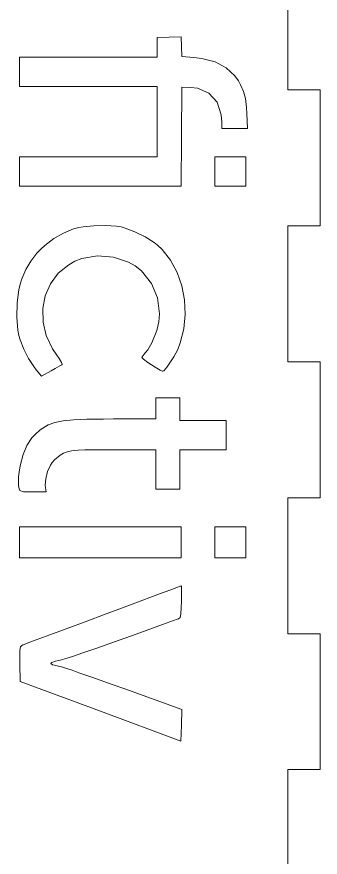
# Model space of a CAD drawing. Header units: millimetres. Extents: x 0 to 610, y 0 to 514.
# Drawn here: x 58 to 86.1, y 262.8 to 340.9 of the extents above; entities that cross this region are included whole.
import ezdxf

# ---------------------------------------------------------------- set-up
doc = ezdxf.new("R2010")
doc.units = ezdxf.units.MM
doc.header["$LTSCALE"] = 0.05
doc.layers.get('0').update_dxf_attribs({"plot": 0})
doc.layers.add('CUT', color=1, linetype='Continuous', lineweight=0)
doc.layers.add('ETCH', color=5, linetype='Continuous', lineweight=0)

# ---------------------------------------------------------------- blocks, each defined once
blk = doc.blocks.new('left_outer')
blk.add_lwpolyline([(-151.579, 60), (-164.211, 60), (-164.211, 63), (-176.842, 63), (-176.842, 60), (-189.474, 60), (-189.474, 63), (-202.105, 63), (-202.105, 60), (-214.737, 60), (-214.737, 63), (-227.368, 63), (-227.368, 60), (-240, 60)])
blk = doc.blocks.new('fictiv')
for p, q in [((143.693832, 160.143197), (148.454892, 162.340783)), ((148.454892, 162.340783), (153.485925, 163.632517)), ((153.485925, 163.632517), (160.026394, 164.336637)), ((160.026394, 164.336637), (164.25, 164.567791)), ((164.25, 164.567791), (175, 165.058273)), ((175, 165.058273), (175, 155.947649)), ((195, 152.837025), (195, 163.837025)), ((195, 163.837025), (205.5, 163.837025)), ((205.5, 163.837025), (216, 163.837025)), ((216, 163.837025), (216, 152.837025)), ((459, 152.837025), (459, 163.837025)), ((459, 163.837025), (470, 163.837025)), ((470, 163.837025), (481, 163.837025)), ((481, 163.837025), (481, 152.837025)), ((131.622176, 149.97561), (137.467522, 156.139157)), ((137.467522, 156.139157), (141.027209, 158.605262)), ((141.027209, 158.605262), (143.693832, 160.143197)), ((175, 155.947649), (175, 146.837025)), ((127.443886, 142.110709), (131.622176, 149.97561)), ((195, 141.837025), (195, 152.837025)), ((216, 152.837025), (216, 141.837025)), ((383, 133.337025), (383, 149.837025)), ((383, 149.837025), (393.5, 149.837025)), ((393.5, 149.837025), (404, 149.837025)), ((404, 149.837025), (404, 133.337025)), ((459, 141.837025), (459, 152.837025)), ((481, 152.837025), (481, 141.837025)), ((165.105003, 146.442536), (156.137044, 143.401931)), ((170.44282, 146.837025), (165.105003, 146.442536)), ((175, 146.837025), (170.44282, 146.837025)), ((124.894677, 132.472972), (127.443886, 142.110709)), ((156.137044, 143.401931), (149.729709, 137.615394)), ((205.5, 141.837025), (195, 141.837025)), ((216, 141.837025), (205.5, 141.837025)), ((470, 141.837025), (459, 141.837025)), ((481, 141.837025), (470, 141.837025)), ((124.21911, 126.966951), (124.894677, 132.472972)), ((149.729709, 137.615394), (146.223471, 129.390406)), ((383, 116.837025), (383, 133.337025)), ((404, 133.337025), (404, 116.837025)), ((123.5, 118.337025), (124.21911, 126.966951)), ((146.223471, 129.390406), (145.66466, 124.459583)), ((145.66466, 124.459583), (145.5, 118.337025)), ((287.085617, 118.337032), (297.15275, 120.277876)), ((297.15275, 120.277876), (307.470786, 120.781746)), ((307.470786, 120.781746), (317.751927, 119.793157)), ((109.5, 117.764231), (116.5, 118.050628)), ((109.823474, 109.300628), (109.5, 117.764231)), ((116.5, 118.050628), (123.5, 118.337025)), ((145.5, 118.337025), (180.75, 118.074233)), ((180.75, 118.074233), (216, 117.81144)), ((216, 117.81144), (216, 60.324233)), ((268.85524, 110.366358), (277.557181, 115.014698)), ((277.557181, 115.014698), (287.085617, 118.337032)), ((317.751927, 119.793157), (327.708378, 117.256625)), ((327.708378, 117.256625), (332.474908, 115.390541)), ((332.474908, 115.390541), (337.618016, 112.731391)), ((367, 108.337025), (367, 116.837025)), ((367, 116.837025), (375, 116.837025)), ((375, 116.837025), (383, 116.837025)), ((404, 116.837025), (418, 116.837025)), ((418, 116.837025), (432, 116.837025)), ((432, 116.837025), (432, 108.337025)), ((459, 60.337025), (459, 117.837025)), ((459, 117.837025), (470, 117.837025)), ((470, 117.837025), (481, 117.837025)), ((481, 117.837025), (481, 60.337025)), ((500.998035, 117.958496), (501.230822, 118.028223)), ((501.105291, 117.633966), (500.998035, 117.958496)), ((501.930383, 115.357309), (501.105291, 117.633966)), ((501.230822, 118.028223), (502.954996, 118.116756)), ((503.499042, 111.100219), (501.930383, 115.357309)), ((502.954996, 118.116756), (507.984984, 118.11799)), ((507.984984, 118.11799), (512.420861, 118.027787)), ((512.420861, 118.027787), (516.181211, 117.920374)), ((516.181211, 117.920374), (521.089161, 117.649915)), ((521.089161, 117.649915), (523.470726, 117.073642)), ((523.470726, 117.073642), (524.474642, 115.913592)), ((524.474642, 115.913592), (524.818962, 115.027787)), ((524.818962, 115.027787), (528.633184, 104.474177)), ((574.499397, 77.639024), (589.131293, 118.337025)), ((589.131293, 118.337025), (600.388028, 118.029481)), ((611.644763, 117.721937), (590.404715, 60.529481)), ((600.388028, 118.029481), (611.644763, 117.721937)), ((110.146947, 100.837025), (109.823474, 109.300628)), ((261.26759, 104.447496), (268.85524, 110.366358)), ((337.618016, 112.731391), (344.786084, 107.976731)), ((344.786084, 107.976731), (347.597089, 105.411095)), ((367, 99.837025), (367, 108.337025)), ((432, 108.337025), (432, 99.837025)), ((505.726624, 105.090333), (503.499042, 111.100219)), ((257.98156, 101.028958), (261.26759, 104.447496)), ((307.031544, 102.423209), (295.694937, 101.112027)), ((312.854755, 101.861524), (307.031544, 102.423209)), ((318.816363, 100.426257), (312.854755, 101.861524)), ((347.160999, 102.817341), (345.101008, 99.433055)), ((347.898314, 104.245457), (347.160999, 102.817341)), ((347.597089, 105.411095), (348, 104.59617)), ((348, 104.59617), (347.898314, 104.245457)), ((508.528483, 97.555286), (505.726624, 105.090333)), ((528.633184, 104.474177), (535.333053, 85.876646)), ((117.073474, 100.837025), (110.146947, 100.837025)), ((124, 100.837025), (117.073474, 100.837025)), ((124, 51.837025), (124, 100.837025)), ((170, 100.837025), (145, 100.837025)), ((145, 100.837025), (145, 51.837025)), ((195, 100.837025), (170, 100.837025)), ((195, 51.837025), (195, 100.837025)), ((252.134605, 92.232209), (256.076251, 98.583645)), ((256.076251, 98.583645), (257.98156, 101.028958)), ((285.305727, 96.777687), (276.505081, 89.68768)), ((295.694937, 101.112027), (285.305727, 96.777687)), ((327.64541, 96.911657), (318.816363, 100.426257)), ((332.632362, 94.014916), (327.64541, 96.911657)), ((345.101008, 99.433055), (341.639885, 94.210973)), ((374.5, 99.837025), (367, 99.837025)), ((382, 99.837025), (374.5, 99.837025)), ((382.017364, 69.587025), (382, 99.837025)), ((418, 99.837025), (404, 99.837025)), ((404, 99.837025), (404.009769, 69.587025)), ((432, 99.837025), (418, 99.837025)), ((511.819974, 88.722717), (508.528483, 97.555286)), ((248.528817, 84.962395), (252.134605, 92.232209)), ((334.644356, 92.491503), (332.632362, 94.014916)), ((335.899112, 91.460819), (334.644356, 92.491503)), ((337.803111, 90.04648), (335.899112, 91.460819)), ((338.217844, 89.837025), (337.803111, 90.04648)), ((338.450292, 89.990447), (338.217844, 89.837025)), ((339.396827, 91.102895), (338.450292, 89.990447)), ((341.639885, 94.210973), (339.396827, 91.102895)), ((245.87156, 78.009444), (248.528817, 84.962395)), ((272.900835, 85.192894), (270.13469, 80.441352)), ((276.505081, 89.68768), (272.900835, 85.192894)), ((517.490109, 73.538962), (511.819974, 88.722717)), ((535.333053, 85.876646), (540.866247, 70.420617)), ((245.09009, 75.037804), (245.87156, 78.009444)), ((270.13469, 80.441352), (266.567924, 69.752703)), ((244.592331, 71.892679), (245.09009, 75.037804)), ((521.635357, 62.458496), (517.490109, 73.538962)), ((571.54308, 69.39626), (574.499397, 77.639024)), ((244.08453, 64.189666), (244.592331, 71.892679)), ((266.567924, 69.752703), (265.688274, 58.344665)), ((382.039172, 62.612196), (382.017364, 69.587025)), ((404.009769, 69.587025), (404.012384, 64.321293)), ((540.866247, 70.420617), (545.318473, 57.860388)), ((566.189856, 54.359328), (571.54308, 69.39626)), ((216, 60.324233), (216, 2.837025)), ((244.209505, 55.781416), (244.08453, 64.189666)), ((382.21844, 50.719996), (382.039172, 62.612196)), ((404.012384, 64.321293), (404.032718, 55.660226)), ((459, 2.837025), (459, 60.337025)), ((481, 60.337025), (481, 2.837025)), ((525.79794, 51.33922), (521.635357, 62.458496)), ((590.404715, 60.529481), (569.164668, 3.337025)), ((244.946235, 48.082062), (244.209505, 55.781416)), ((265.688274, 58.344665), (267.575442, 47.250873)), ((404.032718, 55.660226), (404.096016, 49.15963)), ((545.318473, 57.860388), (548.775439, 47.950258)), ((562.914237, 45.059748), (566.189856, 54.359328)), ((124, 2.837025), (124, 51.837025)), ((145, 51.837025), (145, 2.837025)), ((195, 2.837025), (195, 51.837025)), ((245.53744, 44.940138), (244.946235, 48.082062)), ((382.645433, 41.231863), (382.21844, 50.719996)), ((404.096016, 49.15963), (404.229669, 44.419436)), ((531.55364, 35.963905), (525.79794, 51.33922)), ((548.775439, 47.950258), (551.322855, 40.444526)), ((246.556665, 41.263802), (245.53744, 44.940138)), ((267.575442, 47.250873), (269.58149, 42.144831)), ((269.58149, 42.144831), (272.026016, 37.766253)), ((404.229669, 44.419436), (404.62198, 39.734742)), ((561.201499, 40.140367), (562.914237, 45.059748)), ((249.457796, 34.01344), (246.556665, 41.263802)), ((272.026016, 37.766253), (278.134227, 30.339344)), ((383.400383, 33.740745), (382.645433, 41.231863)), ((404.62198, 39.734742), (405.646946, 35.915893)), ((534.936803, 26.926104), (531.55364, 35.963905)), ((551.322855, 40.444526), (553.046428, 35.097491)), ((559.191944, 34.186532), (559.939586, 36.455806)), ((559.939586, 36.455806), (561.201499, 40.140367)), ((253.399117, 27.092731), (249.457796, 34.01344)), ((278.134227, 30.339344), (285.598787, 24.737706)), ((336.462977, 29.322881), (338.833171, 31.007405)), ((338.833171, 31.007405), (341.711332, 32.716169)), ((341.711332, 32.716169), (342.860067, 33.130496)), ((342.860067, 33.130496), (343.121491, 33.074049)), ((343.121491, 33.074049), (343.338313, 32.78472)), ((343.338313, 32.78472), (344.157123, 31.476402)), ((344.157123, 31.476402), (346.07304, 28.160966)), ((384.563523, 27.83959), (383.400383, 33.740745)), ((405.646946, 35.915893), (406.43615, 34.146627)), ((406.43615, 34.146627), (407.742522, 31.728857)), ((407.742522, 31.728857), (411.066786, 27.578546)), ((553.046428, 35.097491), (554.031867, 31.663453)), ((554.031867, 31.663453), (554.27457, 30.587025)), ((554.27457, 30.587025), (554.713646, 28.485826)), ((557.577999, 27.587025), (558.258902, 30.499175)), ((558.258902, 30.499175), (559.030801, 33.639024)), ((559.030801, 33.639024), (559.191944, 34.186532)), ((258.248569, 20.733565), (253.399117, 27.092731)), ((285.598787, 24.737706), (294.09666, 21.023268)), ((322.559814, 21.822448), (331.960594, 26.276105)), ((331.960594, 26.276105), (336.462977, 29.322881)), ((346.07304, 28.160966), (347.594735, 25.415192)), ((347.594735, 25.415192), (351.372441, 18.493359)), ((386.215082, 23.121345), (384.563523, 27.83959)), ((411.066786, 27.578546), (412.999504, 25.952344)), ((412.999504, 25.952344), (414.893705, 24.768451)), ((414.893705, 24.768451), (419.529432, 22.769702)), ((537.853972, 19.132904), (534.936803, 26.926104)), ((554.713646, 28.485826), (555.58055, 25.752889)), ((555.58055, 25.752889), (556.417571, 24.992751)), ((556.417571, 24.992751), (557.206847, 26.221632)), ((557.206847, 26.221632), (557.577999, 27.587025)), ((260.972576, 17.837025), (258.248569, 20.733565)), ((294.09666, 21.023268), (303.304812, 19.257959)), ((303.304812, 19.257959), (312.900208, 19.50371)), ((312.900208, 19.50371), (322.559814, 21.822448)), ((351.372441, 18.493359), (346.943871, 14.679197)), ((389.783716, 17.371508), (386.215082, 23.121345)), ((419.529432, 22.769702), (424.59082, 21.447005)), ((424.59082, 21.447005), (429.232939, 21.021167)), ((429.232939, 21.021167), (431.132734, 21.213572)), ((431.132734, 21.213572), (434, 21.787025)), ((434, 21.787025), (434, 12.428657)), ((540.217018, 12.819742), (537.853972, 19.132904)), ((263.782786, 15.188012), (260.972576, 17.837025)), ((269.414168, 10.743257), (263.782786, 15.188012)), ((344.625447, 12.860692), (338.848471, 9.201869)), ((346.943871, 14.679197), (344.625447, 12.860692)), ((393.007339, 13.829686), (389.783716, 17.371508)), ((395.409445, 11.642006), (393.007339, 13.829686)), ((434, 12.428657), (433.990687, 9.480355)), ((541.937814, 8.222054), (540.217018, 12.819742)), ((275.409229, 7.231742), (269.414168, 10.743257)), ((282.18684, 4.408118), (275.409229, 7.231742)), ((338.848471, 9.201869), (332.23484, 5.859405)), ((400.825522, 8.018242), (395.409445, 11.642006)), ((407.35243, 5.272501), (400.825522, 8.018242)), ((433.990687, 9.480355), (433.849732, 5.53394)), ((542.928229, 5.575274), (541.937814, 8.222054)), ((134.5, 2.837025), (124, 2.837025)), ((145, 2.837025), (134.5, 2.837025)), ((205.5, 2.837025), (195, 2.837025)), ((216, 2.837025), (205.5, 2.837025)), ((286, 3.177594), (282.18684, 4.408118)), ((289.859029, 2.250831), (286, 3.177594)), ((299.203307, 1.079339), (289.859029, 2.250831)), ((309.357252, 0.848159), (299.203307, 1.079339)), ((318.690512, 1.59441), (309.357252, 0.848159)), ((322.539901, 2.345671), (318.690512, 1.59441)), ((325.604776, 3.247832), (322.539901, 2.345671)), ((332.23484, 5.859405), (325.604776, 3.247832)), ((415.344181, 3.255857), (407.35243, 5.272501)), ((420, 2.474408), (415.344181, 3.255857)), ((423.328441, 2.119333), (420, 2.474408)), ((429.535236, 2.115585), (423.328441, 2.119333)), ((431.75, 2.467311), (429.535236, 2.115585)), ((433.000196, 3.018708), (431.75, 2.467311)), ((433.849732, 5.53394), (433.000196, 3.018708)), ((470, 2.837025), (459, 2.837025)), ((481, 2.837025), (470, 2.837025)), ((543.122004, 5.057049), (542.928229, 5.575274)), ((543.433668, 4.319883), (543.122004, 5.057049)), ((544.495422, 3.372468), (543.433668, 4.319883)), ((547.121984, 2.981813), (544.495422, 3.372468)), ((552.489646, 2.972967), (547.121984, 2.981813)), ((556.56898, 3.057049), (552.489646, 2.972967)), ((569.164668, 3.337025), (556.56898, 3.057049))]:
    blk.add_line(p, q)

msp = doc.modelspace()

# ---------------------------------------------------------------- block references
at = {"layer": 'CUT', "rotation": 270}
msp.add_blockref('left_outer', (23.139, 106.747), dxfattribs=at)
at = {"layer": 'ETCH', "xscale": 0.1302900778899924, "yscale": 0.1302900778899924, "zscale": 0.1302900778899924, "rotation": 270}
msp.add_blockref('fictiv', (57.888, 353.303), dxfattribs=at)

doc.saveas('drawing.dxf')
